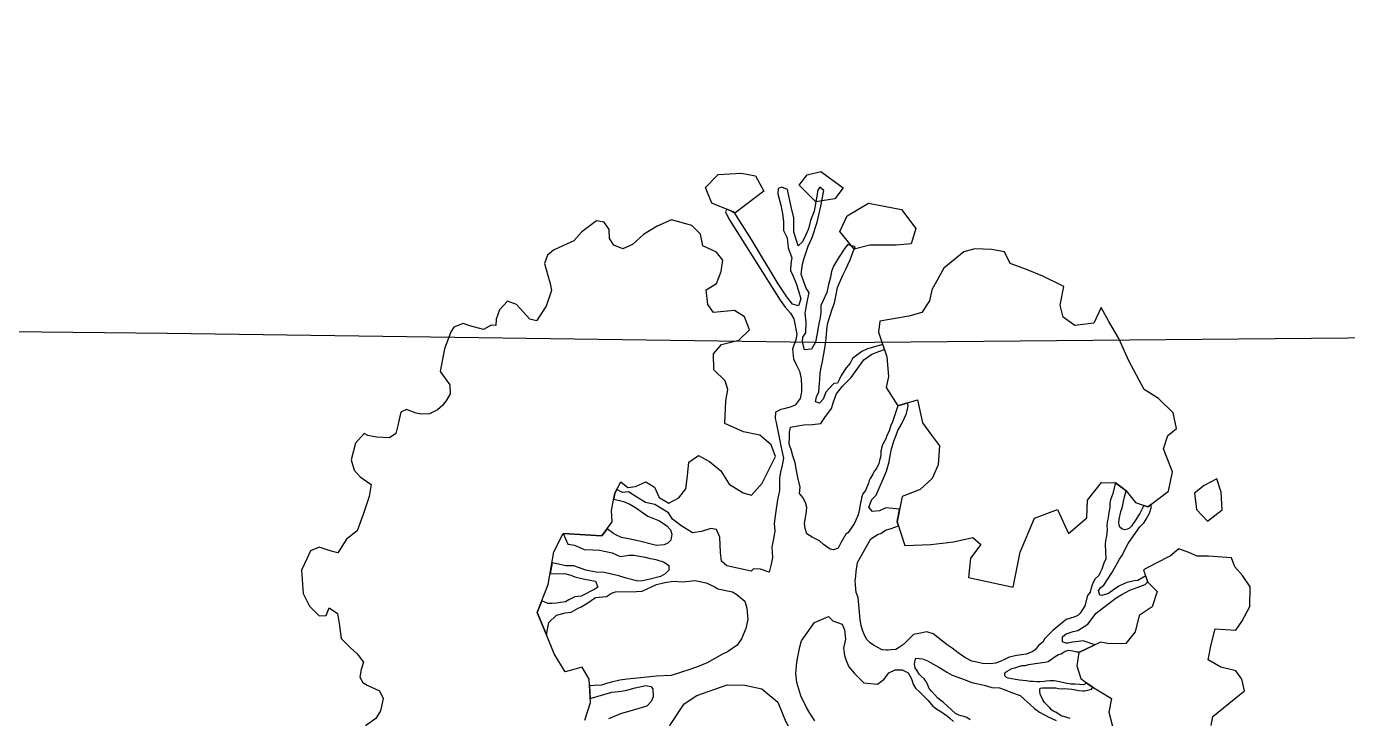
# Model space of a CAD drawing. Header units: millimetres. Extents: x 1101 to 4203, y 1053 to 1744.
# Drawn here: x 1564.51 to 1570.16, y 1294.83 to 1297.79 of the extents above; entities that cross this region are included whole.
import ezdxf

# ---------------------------------------------------------------- set-up
doc = ezdxf.new("R2010")
doc.units = ezdxf.units.MM
for name, color, linetype in [('01_Fina', 7, 'Continuous'), ('03_Gruesa', 7, 'Continuous'), ('planting render', 7, 'Continuous')]:
    doc.layers.add(name, color=color, linetype=linetype)

# ---------------------------------------------------------------- blocks, each defined once
blk = doc.blocks.new('pohon2')
at = {"layer": 'planting render', "color": 94}
for points in [[(-0.2645, 0.2134), (-0.2614, 0.1869), (-0.2697, 0.1539), (-0.2831, 0.1384), (-0.3058, 0.1497), (-0.3265, 0.127), (-0.343, 0.1023), (-0.3627, 0.0728), (-0.3543, 0.03), (-0.3554, -0.0185), (-0.3471, -0.0473), (-0.2913, -0.0546), (-0.2803, -0.0774), (-0.2844, -0.0936), (-0.2844, -0.1195), (-0.2793, -0.1373), (-0.2676, -0.1307), (-0.2569, -0.1347), (-0.2432, -0.1439), (-0.2295, -0.1388), (-0.2199, -0.1256), (-0.2046, -0.12), (-0.1919, -0.1302), (-0.1842, -0.1452), (-0.1852, -0.164), (-0.1872, -0.1843), (-0.1756, -0.1965), (-0.1578, -0.1909), (-0.139, -0.1808), (-0.1237, -0.164), (-0.1009, -0.1554), (-0.0887, -0.1544), (-0.0765, -0.1747), (-0.0648, -0.2163), (-0.0745, -0.2315), (-0.0933, -0.2422), (-0.1177, -0.2427), (-0.1466, -0.2493), (-0.1517, -0.282), (-0.1517, -0.2988), (-0.1578, -0.3104), (-0.1771, -0.3231), (-0.1821, -0.346), (-0.1735, -0.3612), (-0.1496, -0.3724), (-0.1374, -0.3901), (-0.1481, -0.4074), (-0.1644, -0.4135), (-0.1938, -0.4048), (-0.204, -0.4145), (-0.2106, -0.4354), (-0.1974, -0.4471), (-0.1938, -0.4654), (-0.1948, -0.4821), (-0.206, -0.4918), (-0.2273, -0.4973), (-0.2339, -0.5131), (-0.2487, -0.5232), (-0.2794, -0.5258), (-0.2982, -0.5126), (-0.3154, -0.4969), (-0.3286, -0.4797), (-0.3408, -0.4705), (-0.355, -0.4731), (-0.3627, -0.4817), (-0.3657, -0.4944), (-0.3753, -0.5035), (-0.3865, -0.5035), (-0.4043, -0.4837), (-0.4134, -0.4685), (-0.4277, -0.4583), (-0.4399, -0.4492), (-0.447, -0.4406), (-0.449, -0.4279), (-0.4409, -0.4116), (-0.4355, -0.4009), (-0.4312, -0.3914), (-0.4348, -0.3675), (-0.4446, -0.3435), (-0.4543, -0.3445), (-0.4776, -0.3617), (-0.4914, -0.3638), (-0.5005, -0.349), (-0.5025, -0.3348), (-0.5015, -0.3257), (-0.5081, -0.325), (-0.5178, -0.3166), (-0.5386, -0.3181), (-0.5487, -0.3196), (-0.5609, -0.3115), (-0.564, -0.3044), (-0.568, -0.278), (-0.5681, -0.2447), (-0.5584, -0.2356), (-0.5508, -0.228), (-0.5478, -0.2153), (-0.5513, -0.2051), (-0.5549, -0.197), (-0.5615, -0.1889), (-0.5716, -0.1813), (-0.5828, -0.1782), (-0.5909, -0.1782), (-0.6057, -0.1808), (-0.6133, -0.1757), (-0.6133, -0.1691), (-0.6138, -0.1554), (-0.6143, -0.1437), (-0.6219, -0.1356), (-0.6407, -0.1331), (-0.6539, -0.1331), (-0.6595, -0.1346), (-0.6692, -0.1186), (-0.6707, -0.0938), (-0.6636, -0.0795), (-0.6534, -0.0719), (-0.6352, -0.0638), (-0.6347, -0.0461), (-0.6387, -0.0186), (-0.6424, 0.006), (-0.6556, 0.0212), (-0.6642, 0.043), (-0.6754, 0.0425), (-0.6926, 0.04), (-0.7038, 0.0476), (-0.7069, 0.0603), (-0.7114, 0.078), (-0.7023, 0.111), (-0.6896, 0.1272), (-0.6733, 0.1384), (-0.6632, 0.1359), (-0.6612, 0.1242), (-0.6479, 0.1298), (-0.6424, 0.1435), (-0.6357, 0.1646), (-0.6194, 0.1752), (-0.6083, 0.1818), (-0.5971, 0.192), (-0.5981, 0.2031), (-0.5981, 0.2148), (-0.5925, 0.2214), (-0.5854, 0.224), (-0.5661, 0.2285), (-0.559, 0.2387), (-0.559, 0.2569), (-0.5636, 0.2691), (-0.5763, 0.2828)], [(0.6325, 0.0469), (0.6325, 0.0338), (0.6517, 0.0105), (0.671, -0.0117), (0.6639, -0.0279), (0.6528, -0.038), (0.6305, -0.0391), (0.6102, -0.0461), (0.6102, -0.0688), (0.6114, -0.0921), (0.6417, -0.0961), (0.6478, -0.1103), (0.6549, -0.1336), (0.6498, -0.1619), (0.6357, -0.176), (0.6225, -0.1861), (0.6154, -0.1983), (0.582, -0.1942), (0.5658, -0.1912), (0.5527, -0.1942), (0.5375, -0.1963), (0.5273, -0.1841), (0.5081, -0.169), (0.4929, -0.1568), (0.502, -0.1406), (0.5182, -0.1295), (0.5152, -0.1062), (0.499, -0.0901), (0.498, -0.0658), (0.4879, -0.0466), (0.4646, -0.0415), (0.4514, -0.0415), (0.4231, -0.0203), (0.4241, -0.0011), (0.4332, 0.0161), (0.4474, 0.0232), (0.4828, 0.0364), (0.4828, 0.0566), (0.496, 0.0839)], [(0.2444, -0.0969), (0.3113, -0.0956), (0.3113, -0.1473), (0.3226, -0.2002), (0.3529, -0.2191), (0.3756, -0.1876), (0.3971, -0.2153), (0.3933, -0.2405), (0.4084, -0.2695), (0.4286, -0.2733), (0.4462, -0.2645), (0.4626, -0.2506), (0.4816, -0.2481), (0.5068, -0.2758), (0.5068, -0.3048), (0.4879, -0.335), (0.4904, -0.3552), (0.5005, -0.3678), (0.4916, -0.3892), (0.4664, -0.4056), (0.4437, -0.4144), (0.4135, -0.4514), (0.3933, -0.4804), (0.3744, -0.5018), (0.3593, -0.5195), (0.353, -0.4955), (0.353, -0.4955), (0.3265, -0.4867), (0.3076, -0.4955), (0.3, -0.5119), (0.3, -0.5396), (0.3, -0.5396), (0.2672, -0.5485), (0.242, -0.5535), (0.2168, -0.5573), (0.2054, -0.5724), (0.1865, -0.5724), (0.1625, -0.5686), (0.1474, -0.5611), (0.1234, -0.5321), (0.1121, -0.4981), (0.1121, -0.4817), (0.1045, -0.4628), (0.0869, -0.454), (0.0869, -0.454), (0.0465, -0.4388), (0.0465, -0.4388), (0.0478, -0.4224), (0.0478, -0.4224), (0.0667, -0.3897), (0.0667, -0.3897), (0.0743, -0.362), (0.0743, -0.3456), (0.0743, -0.3456), (0.0957, -0.3229), (0.0957, -0.3229), (0.1222, -0.3368), (0.1222, -0.3368), (0.1361, -0.3052), (0.1524, -0.2901), (0.1664, -0.2772), (0.1701, -0.2498), (0.1651, -0.2284), (0.1512, -0.2095), (0.1272, -0.1944), (0.1272, -0.1565), (0.1449, -0.125), (0.1815, -0.1339), (0.213, -0.1439), (0.2395, -0.1553), (0.2533, -0.1477), (0.242, -0.125), (0.2444, -0.0969), (0.2444, -0.0969)], [(0.5706, -0.2439), (0.5884, -0.2643), (0.5825, -0.289), (0.5723, -0.3068), (0.5561, -0.2941), (0.5442, -0.2805), (0.5519, -0.2575), (0.5706, -0.2439)], [(0.049, -0.5518), (0.0111, -0.5445), (-0.01, -0.5345), (-0.0355, -0.5555), (-0.0293, -0.58), (-0.0024, -0.6044), (0.0466, -0.6044), (0.0723, -0.5812), (0.0698, -0.558), (0.049, -0.5518)], [(-0.1554, -0.5922), (-0.1909, -0.5528), (-0.1976, -0.5551), (-0.2264, -0.5604), (-0.2399, -0.5812), (-0.2252, -0.6032), (-0.1922, -0.6118), (-0.1713, -0.6118), (-0.1554, -0.5922)], [(-0.0428, -0.6191), (-0.0518, -0.6011), (-0.0779, -0.5917), (-0.1065, -0.6106), (-0.0979, -0.6277), (-0.0795, -0.6363), (-0.0428, -0.6191)]]:
    blk.add_lwpolyline(points, dxfattribs=at)
at = {"layer": 'planting render', "color": 34}
for points in [[(0.0645, 0.1504), (0.0552, 0.1411), (0.0489, 0.1336), (0.0377, 0.1186), (0.0284, 0.1006), (0.0246, 0.0881), (0.0228, 0.0719), (0.0228, 0.0613), (0.0228, 0.0489), (0.0234, 0.0401), (0.0278, 0.0308), (0.0371, 0.0102), (0.0552, -0.0022), (0.0627, 0.0028), (0.077, 0.0046), (0.082, 0.0121), (0.0857, 0.0252), (0.0857, 0.0389), (0.0889, 0.0489), (0.0926, 0.0557), (0.0982, 0.0638), (0.1082, 0.0719), (0.1082, 0.0719), (0.1244, 0.0825), (0.1244, 0.0825), (0.1443, 0.0806), (0.1443, 0.0806), (0.1524, 0.0719), (0.1524, 0.0719), (0.1574, 0.0613), (0.1655, 0.0551), (0.1755, 0.0532), (0.1846, 0.0559), (0.1907, 0.0626), (0.1926, 0.0666), (0.1953, 0.0706), (0.1996, 0.0758), (0.2067, 0.0804), (0.2067, 0.0804), (0.2147, 0.0859), (0.2211, 0.0902), (0.2263, 0.0942), (0.2294, 0.0966), (0.2361, 0.0997), (0.2422, 0.1022), (0.2475, 0.1046), (0.2533, 0.1071), (0.2576, 0.1095), (0.2631, 0.1129)], [(0.2863, 0.1058), (0.2813, 0.1037), (0.2764, 0.1029), (0.2726, 0.1027), (0.2692, 0.1022), (0.2636, 0.101), (0.2438, 0.0884), (0.2344, 0.0838), (0.2286, 0.0797), (0.2235, 0.0758), (0.2194, 0.0725), (0.2194, 0.0725), (0.2148, 0.0659), (0.2129, 0.0633), (0.2129, 0.0633), (0.2095, 0.0602), (0.2095, 0.0602), (0.2045, 0.0573), (0.2008, 0.0549), (0.1965, 0.0498), (0.1936, 0.0469), (0.1936, 0.0469), (0.1917, 0.0418), (0.1914, 0.0361), (0.1914, 0.0361), (0.1919, 0.0327), (0.2013, 0.0322), (0.2013, 0.0322), (0.2093, 0.0334), (0.2269, 0.0394), (0.2269, 0.0394), (0.2411, 0.0447), (0.2484, 0.0469), (0.2571, 0.0486), (0.2667, 0.05), (0.2783, 0.052), (0.2967, 0.0524), (0.3083, 0.0537), (0.3195, 0.052), (0.328, 0.0533), (0.3379, 0.0554), (0.3512, 0.0571), (0.358, 0.0614), (0.3683, 0.0674), (0.3756, 0.0717), (0.3837, 0.0755), (0.397, 0.0798), (0.4095, 0.0828)], [(0.4293, 0.0763), (0.4243, 0.0757), (0.4197, 0.0753), (0.4165, 0.0753), (0.4123, 0.0736), (0.407, 0.0713), (0.4047, 0.0709), (0.4047, 0.0709), (0.4007, 0.0692), (0.3971, 0.0669), (0.3933, 0.0641), (0.3933, 0.0641), (0.388, 0.0603), (0.3849, 0.0574), (0.3826, 0.0542), (0.3804, 0.0513), (0.3783, 0.0464), (0.3777, 0.0439), (0.3777, 0.0414), (0.3777, 0.0414), (0.3809, 0.0399), (0.3809, 0.0399), (0.3897, 0.0386), (0.3969, 0.0369), (0.4003, 0.0365), (0.4041, 0.0365), (0.4104, 0.0361), (0.4127, 0.0348), (0.418, 0.0342), (0.4234, 0.034), (0.4268, 0.0338), (0.4268, 0.0338), (0.4334, 0.0338), (0.4395, 0.0332), (0.4418, 0.0327), (0.4483, 0.03), (0.4517, 0.0285), (0.4529, 0.0253), (0.443, 0.021), (0.439, 0.0243), (0.4335, 0.025), (0.4265, 0.026), (0.4242, 0.0263), (0.4211, 0.0268), (0.4184, 0.027), (0.412, 0.027), (0.4081, 0.0268), (0.401, 0.0266), (0.3957, 0.0268), (0.3894, 0.0281), (0.3846, 0.0296), (0.3818, 0.0306), (0.3756, 0.0321), (0.3712, 0.0329), (0.3662, 0.0337), (0.3614, 0.0344), (0.3562, 0.0347), (0.3462, 0.0354), (0.3402, 0.0357), (0.3346, 0.0357), (0.3293, 0.0357), (0.3265, 0.0352), (0.3265, 0.0352), (0.324, 0.0335), (0.3235, 0.0309), (0.3235, 0.0287), (0.3257, 0.0261), (0.3321, 0.0211), (0.3359, 0.0193), (0.3454, 0.0141), (0.3502, 0.0132), (0.3552, 0.0107), (0.3636, 0.0074), (0.3741, 0.0039), (0.3777, 0.0027), (0.3819, 0.0011), (0.3905, -0.0082), (0.3946, -0.012), (0.3983, -0.0139), (0.4031, -0.0185), (0.4081, -0.021), (0.4109, -0.021), (0.4144, -0.021), (0.4203, -0.0211), (0.423, -0.0213), (0.424, -0.0209), (0.444, -0.036), (0.4261, -0.0382), (0.4199, -0.0362), (0.4114, -0.0333), (0.4114, -0.0333), (0.4055, -0.031), (0.4019, -0.03), (0.397, -0.031), (0.397, -0.031), (0.397, -0.031), (0.3953, -0.0385), (0.3999, -0.0434), (0.3999, -0.0434), (0.4094, -0.049), (0.4156, -0.0516), (0.4284, -0.0634), (0.4369, -0.0814), (0.4458, -0.0916), (0.4526, -0.0991), (0.4612, -0.1089), (0.4687, -0.1155), (0.4791, -0.1236), (0.4886, -0.1298), (0.4991, -0.136), (0.5022, -0.1405), (0.4975, -0.1487), (0.4877, -0.14), (0.4827, -0.1383), (0.4726, -0.1341), (0.4674, -0.1305), (0.4618, -0.1266), (0.4618, -0.1266), (0.4553, -0.1197), (0.449, -0.1132), (0.449, -0.1132), (0.4405, -0.1083), (0.4373, -0.1083), (0.4373, -0.1083), (0.4343, -0.1148), (0.4366, -0.1197), (0.4402, -0.1236), (0.4481, -0.1437), (0.451, -0.1511), (0.4556, -0.1653), (0.4579, -0.1708), (0.4636, -0.1902), (0.474, -0.2134), (0.4757, -0.2173), (0.4804, -0.2245), (0.4825, -0.2299), (0.4856, -0.2392), (0.4864, -0.2471), (0.4853, -0.2522), (0.4816, -0.2481), (0.4755, -0.2489), (0.4717, -0.2361), (0.4701, -0.2322), (0.4681, -0.2268), (0.4668, -0.2235), (0.4653, -0.2199), (0.4635, -0.2157), (0.4611, -0.2121), (0.4586, -0.2103), (0.4586, -0.2103), (0.4544, -0.2085), (0.4503, -0.2093), (0.4472, -0.2111), (0.4454, -0.2142), (0.4441, -0.2178), (0.4439, -0.2245), (0.4441, -0.2286), (0.4441, -0.2335), (0.4452, -0.2392), (0.4452, -0.244), (0.4452, -0.2487), (0.4452, -0.2554), (0.4462, -0.2645), (0.4462, -0.2645), (0.4286, -0.2733), (0.4277, -0.2556), (0.4259, -0.2476), (0.4259, -0.2428), (0.4274, -0.2363), (0.4274, -0.2289), (0.4277, -0.2214), (0.4277, -0.2147), (0.4282, -0.2098), (0.4297, -0.2042), (0.4302, -0.199), (0.4302, -0.1921), (0.4302, -0.188), (0.431, -0.182), (0.4357, -0.1619), (0.4341, -0.1552), (0.4328, -0.1457), (0.4313, -0.1398), (0.4303, -0.1362), (0.4261, -0.1302), (0.4238, -0.1223), (0.423, -0.1145), (0.4225, -0.1097), (0.4197, -0.1041), (0.4186, -0.089), (0.4166, -0.0828), (0.4143, -0.0771), (0.4117, -0.073), (0.4063, -0.0694), (0.3962, -0.064), (0.38, -0.0446), (0.3761, -0.0392), (0.3705, -0.0307), (0.3694, -0.0256), (0.3638, -0.0196), (0.3601, -0.0124), (0.3565, -0.0085), (0.3483, -0.0034), (0.3356, 0.0008), (0.3248, 0.0057), (0.3187, 0.01), (0.3132, 0.0141), (0.3071, 0.018), (0.3001, 0.0203), (0.2885, 0.0219), (0.28, 0.0219), (0.2728, 0.0216), (0.2618, 0.0183), (0.2509, 0.0134), (0.2409, 0.0085), (0.2327, 0.0051), (0.2096, -0.0067), (0.2001, -0.0078), (0.1893, -0.0034), (0.1818, -0.0003), (0.1785, 0.0049), (0.1728, 0.0128), (0.169, 0.0182), (0.1651, 0.0218), (0.1605, 0.0261), (0.1543, 0.0277), (0.1499, 0.029), (0.1473, 0.0295), (0.1414, 0.0303), (0.1334, 0.028), (0.1275, 0.0259), (0.1221, 0.0236), (0.1162, 0.0198), (0.1121, 0.0144), (0.1077, 0.0079), (0.1043, 0.0015), (0.1015, -0.0062), (0.1, -0.0119), (0.0922, -0.0375), (0.0883, -0.0442), (0.085, -0.055), (0.0832, -0.0609), (0.0829, -0.0676), (0.0824, -0.0742), (0.0816, -0.0876), (0.0942, -0.1253), (0.1036, -0.134), (0.1072, -0.1356), (0.1127, -0.1415), (0.1202, -0.1457), (0.1302, -0.1513), (0.1272, -0.1565), (0.1272, -0.1754), (0.1068, -0.1737), (0.099, -0.1677), (0.099, -0.1677), (0.089, -0.1645), (0.0826, -0.17), (0.0826, -0.17), (0.0848, -0.1815), (0.0899, -0.1892), (0.0977, -0.226), (0.099, -0.2401), (0.099, -0.2465), (0.099, -0.2516), (0.099, -0.2593), (0.1004, -0.2726), (0.1013, -0.279), (0.1013, -0.279), (0.1027, -0.2872), (0.1063, -0.2977), (0.1086, -0.3073), (0.1102, -0.314), (0.1108, -0.3207), (0.1108, -0.3257), (0.1089, -0.3298), (0.0957, -0.3229), (0.0924, -0.2969), (0.0911, -0.2929), (0.0908, -0.2877), (0.0903, -0.2844), (0.0897, -0.2808), (0.0883, -0.2764), (0.0883, -0.2731), (0.0851, -0.2638), (0.0846, -0.2613), (0.0843, -0.2578), (0.0843, -0.2534), (0.0849, -0.2489), (0.0853, -0.2444), (0.0851, -0.2416), (0.0849, -0.2388), (0.0849, -0.235), (0.0831, -0.2282), (0.0799, -0.2215), (0.0788, -0.2171), (0.0766, -0.2112), (0.0758, -0.2079), (0.0753, -0.2038), (0.0734, -0.1926), (0.0703, -0.1873), (0.0695, -0.1813), (0.0695, -0.1773), (0.0695, -0.1739), (0.0695, -0.1623), (0.0696, -0.1557), (0.0677, -0.1475), (0.0666, -0.143), (0.0611, -0.13), (0.0594, -0.1274), (0.057, -0.1249), (0.0526, -0.111), (0.0502, -0.1026), (0.0441, -0.0989), (0.0389, -0.0989), (0.028, -0.1038), (0.0215, -0.1078), (0.0098, -0.111), (0.0013, -0.1147), (-0.0027, -0.1215), (-0.0047, -0.1284), (-0.0051, -0.1352), (-0.0051, -0.1429), (-0.0059, -0.1522), (-0.0092, -0.159), (-0.0144, -0.1655), (-0.0205, -0.1703), (-0.0214, -0.1794), (-0.0274, -0.1923), (-0.0311, -0.202), (-0.0351, -0.2129), (-0.0404, -0.2222), (-0.0444, -0.2307), (-0.0488, -0.2379), (-0.0504, -0.2488), (-0.0517, -0.2549), (-0.0517, -0.2625), (-0.0443, -0.2653), (-0.0331, -0.2693), (-0.0211, -0.2725), (-0.0091, -0.2761), (-0.0051, -0.2857), (-0.0051, -0.2857), (0.0017, -0.3005), (0.0029, -0.312), (0.0049, -0.3228), (0.0112, -0.3356), (0.0164, -0.3428), (0.0212, -0.35), (0.0344, -0.3789), (0.0444, -0.3892), (0.0536, -0.3952), (0.061, -0.3995), (0.0572, -0.4061), (0.0368, -0.396), (0.0292, -0.3904), (0.018, -0.3777), (0.016, -0.3705), (0.0116, -0.3629), (0.0065, -0.3505), (0.0049, -0.3445), (0.0032, -0.3384), (-0.0019, -0.3369), (-0.0075, -0.3278), (-0.0108, -0.3223), (-0.0127, -0.3114), (-0.0167, -0.3046), (-0.0167, -0.3046), (-0.0231, -0.3054), (-0.0231, -0.313), (-0.0211, -0.3206), (-0.0223, -0.3337), (-0.0227, -0.3377), (-0.0243, -0.3481), (-0.0243, -0.3585), (-0.0243, -0.3653), (-0.0243, -0.3733), (-0.0243, -0.3817), (-0.0251, -0.3948), (-0.0271, -0.4162), (-0.0271, -0.4217), (-0.0247, -0.4425), (-0.0231, -0.4525), (-0.0231, -0.4645), (-0.0231, -0.4753), (-0.0191, -0.494), (-0.0167, -0.5024), (-0.0131, -0.5182), (-0.0107, -0.531), (-0.0094, -0.5381), (-0.0203, -0.5393), (-0.0239, -0.5334), (-0.0303, -0.5178), (-0.0351, -0.5042), (-0.0363, -0.4962), (-0.0363, -0.4878), (-0.0371, -0.4767), (-0.0371, -0.4651), (-0.0403, -0.4526), (-0.0423, -0.4447), (-0.0403, -0.4348), (-0.0396, -0.4273), (-0.0396, -0.4203), (-0.0396, -0.4127), (-0.0396, -0.4127), (-0.0396, -0.4013), (-0.0396, -0.3906), (-0.0396, -0.3906), (-0.0434, -0.3798), (-0.0434, -0.3798), (-0.0529, -0.3767), (-0.058, -0.3874), (-0.0592, -0.3944), (-0.0561, -0.4013), (-0.0561, -0.4013), (-0.0586, -0.4171), (-0.0624, -0.4292), (-0.0624, -0.4292), (-0.0624, -0.4431), (-0.0624, -0.4507), (-0.0624, -0.4595), (-0.0687, -0.466), (-0.0788, -0.4839), (-0.0799, -0.4984), (-0.0793, -0.5079), (-0.0765, -0.5258), (-0.0732, -0.5397), (-0.0704, -0.5626), (-0.0698, -0.5866), (-0.0698, -0.61), (-0.0765, -0.6134), (-0.0785, -0.6087), (-0.0779, -0.5917), (-0.0779, -0.5774), (-0.0804, -0.5631), (-0.0812, -0.5508), (-0.0834, -0.5417), (-0.0862, -0.5307), (-0.0911, -0.5239), (-0.095, -0.5307), (-0.1013, -0.5421), (-0.1051, -0.5623), (-0.112, -0.5774), (-0.1219, -0.6013), (-0.1309, -0.6029), (-0.1356, -0.5999), (-0.1345, -0.5925), (-0.1274, -0.5771), (-0.1227, -0.5656), (-0.1189, -0.554), (-0.1164, -0.5417), (-0.1092, -0.5318), (-0.1048, -0.5178), (-0.0969, -0.5045), (-0.0966, -0.4963), (-0.0952, -0.4861), (-0.09, -0.4787), (-0.0837, -0.4694), (-0.0779, -0.4595), (-0.0727, -0.4485), (-0.0741, -0.4381), (-0.0831, -0.4389), (-0.093, -0.4474), (-0.109, -0.4636), (-0.1596, -0.5199), (-0.1816, -0.5427), (-0.192, -0.554), (-0.2033, -0.5562), (-0.2044, -0.552), (-0.1978, -0.543), (-0.1016, -0.441), (-0.0928, -0.4325), (-0.0832, -0.4254), (-0.0771, -0.4182), (-0.0686, -0.397), (-0.0683, -0.3885), (-0.0697, -0.3791), (-0.0705, -0.3747), (-0.0664, -0.361), (-0.0609, -0.3535), (-0.0543, -0.3447), (-0.0499, -0.3343), (-0.0474, -0.3236), (-0.046, -0.3159), (-0.0458, -0.306), (-0.051, -0.295), (-0.0579, -0.2906), (-0.0661, -0.2868), (-0.0706, -0.2847), (-0.0774, -0.2798), (-0.076, -0.2707), (-0.0733, -0.265), (-0.0585, -0.2282), (-0.053, -0.2162), (-0.053, -0.2057), (-0.0534, -0.1953), (-0.0534, -0.1871), (-0.0507, -0.1743), (-0.0499, -0.1689), (-0.0499, -0.155), (-0.0491, -0.1347), (-0.0484, -0.1199), (-0.0453, -0.1099), (-0.0449, -0.1006), (-0.0449, -0.0905), (-0.0453, -0.0862), (-0.0414, -0.0711), (-0.0414, -0.0614), (-0.0418, -0.0494), (-0.055, -0.0513), (-0.0654, -0.0498), (-0.0678, -0.0459), (-0.104, -0.0464), (-0.1132, -0.0517), (-0.1171, -0.0639), (-0.122, -0.0854), (-0.1293, -0.0956), (-0.1376, -0.0952), (-0.1498, -0.0888), (-0.1625, -0.0839), (-0.1811, -0.0912), (-0.1948, -0.0981), (-0.2021, -0.1059), (-0.2242, -0.1142), (-0.2383, -0.1142), (-0.252, -0.1196), (-0.2653, -0.1248), (-0.274, -0.1225), (-0.2828, -0.125), (-0.2844, -0.1195), (-0.2844, -0.1106), (-0.2697, -0.1099), (-0.2601, -0.1075), (-0.2495, -0.1037), (-0.2416, -0.1003), (-0.231, -0.0955), (-0.2128, -0.0921), (-0.2012, -0.087), (-0.1947, -0.0822), (-0.1916, -0.0764), (-0.1916, -0.0678), (-0.195, -0.0624), (-0.1995, -0.0593), (-0.2104, -0.0562), (-0.2186, -0.0562), (-0.2337, -0.0572), (-0.245, -0.0576), (-0.2625, -0.0576), (-0.2717, -0.06), (-0.2751, -0.0613), (-0.2858, -0.066), (-0.2913, -0.0546), (-0.3471, -0.0473), (-0.3374, -0.0333), (-0.3278, -0.0337), (-0.3129, -0.0302), (-0.3002, -0.0322), (-0.2906, -0.0337), (-0.2718, -0.0333), (-0.2595, -0.0302), (-0.2468, -0.0348), (-0.2403, -0.036), (-0.2234, -0.036), (-0.218, -0.036), (-0.2076, -0.036), (-0.195, -0.0341), (-0.1873, -0.031), (-0.1873, -0.031), (-0.1858, -0.0241), (-0.19, -0.018), (-0.1961, -0.013), (-0.2103, -0.0061), (-0.2207, -0.0015), (-0.2272, 0.0001), (-0.2445, -0.0007), (-0.256, -0.0022), (-0.2779, -0.003), (-0.2891, -0.0011), (-0.3048, -0.0011), (-0.3232, -0.0038), (-0.3344, -0.0018), (-0.3409, -0.0018), (-0.3478, -0.0022), (-0.355, -0.0021), (-0.3547, 0.0139), (-0.334, 0.0097), (-0.3248, 0.0104), (-0.3186, 0.0116), (-0.3059, 0.012), (-0.2875, 0.012), (-0.2875, 0.012), (-0.2829, 0.02), (-0.2867, 0.0235), (-0.3041, 0.0371), (-0.3129, 0.0402), (-0.3206, 0.0459), (-0.3248, 0.0498), (-0.3317, 0.0521), (-0.3375, 0.0544), (-0.344, 0.0559), (-0.3498, 0.0571), (-0.3592, 0.0552), (-0.3592, 0.0552), (-0.3627, 0.0728), (-0.343, 0.1023), (-0.3428, 0.0839), (-0.3428, 0.0839), (-0.334, 0.0712), (-0.334, 0.0712), (-0.3221, 0.0655), (-0.314, 0.0628), (-0.3052, 0.0555), (-0.301, 0.0524), (-0.2941, 0.0463), (-0.2833, 0.0352), (-0.2833, 0.0352), (-0.268, 0.0306), (-0.2614, 0.0248), (-0.2561, 0.0218), (-0.2264, 0.0152), (-0.2183, 0.0134), (-0.1995, -0.0002), (-0.1884, -0.0055), (-0.1765, -0.0097), (-0.1623, -0.0117), (-0.1458, -0.0167), (-0.1412, -0.0167), (-0.1289, -0.0167), (-0.1166, -0.0132), (-0.1108, -0.0113), (-0.0891, -0.0109), (-0.0821, -0.0082), (-0.0687, -0.0009), (-0.0637, 0.0083), (-0.0591, 0.0244), (-0.0595, 0.0378), (-0.0629, 0.0539), (-0.0672, 0.0639), (-0.0795, 0.0762), (-0.086, 0.0812), (-0.1056, 0.0975), (-0.116, 0.1048), (-0.1296, 0.1129), (-0.1384, 0.1172), (-0.1534, 0.1256), (-0.1745, 0.131), (-0.1833, 0.1337), (-0.2006, 0.139), (-0.2152, 0.1433), (-0.2252, 0.1467), (-0.2367, 0.1517), (-0.2436, 0.1552), (-0.2501, 0.1586), (-0.2601, 0.1613), (-0.2674, 0.1631), (-0.2628, 0.1813), (-0.2336, 0.1659), (-0.2202, 0.1621), (-0.2125, 0.159), (-0.2014, 0.1532), (-0.1868, 0.1471), (-0.1795, 0.1471), (-0.1757, 0.1498), (-0.1757, 0.1498), (-0.1733, 0.1613), (-0.1749, 0.1686), (-0.1795, 0.1763), (-0.1979, 0.1858), (-0.2151, 0.1948), (-0.231, 0.2052)], [(-0.2596, 0.4505), (-0.2121, 0.4014), (-0.1872, 0.3004), (-0.1799, 0.274), (-0.16, 0.2572), (-0.1454, 0.2197), (-0.1416, 0.1975), (-0.1271, 0.1624), (-0.111, 0.1471), (-0.0705, 0.1234), (-0.0452, 0.1188), (-0.02, 0.1196), (0.0068, 0.1341), (0.0237, 0.1601), (0.0504, 0.1907), (0.052, 0.2105), (0.0413, 0.2312), (0.0263, 0.2601), (0.0061, 0.2809), (-0.0054, 0.2992), (-0.0194, 0.3217)]]:
    blk.add_lwpolyline(points, dxfattribs=at)
blk = doc.blocks.new('Estadio')
at = {"lineweight": 9, "xscale": -2.935702463071011, "yscale": 2.935702463071011, "zscale": 2.935702463071011, "rotation": 180}
blk.add_blockref('pohon2', (2638.1571, 1368.1128), dxfattribs=at)

msp = doc.modelspace()

# ---------------------------------------------------------------- hatches: boundary and pattern name
at = {"layer": '03_Gruesa', "true_color": 0xafd9aa}
h = msp.add_hatch(color=9, dxfattribs=at)
h.dxf.hatch_style = 1
edge = h.paths.add_edge_path()
edge.add_spline(control_points=[(1660.4476, 1402.7629), (1662.4497, 1414.6203), (1666.8884, 1442.6432), (1656.2882, 1489.2826), (1628.4098, 1506.3487), (1615.018, 1514.5466)], knot_values=[2.261504, 2.261504, 2.261504, 2.261504, 38.495613, 87.711528, 133.20757, 133.20757, 133.20757, 133.20757], degree=3, periodic=0)
edge.add_line((1615.018, 1514.5466), (1639.9689, 1468.6736))
edge.add_line((1639.9689, 1468.6736), (1647.5061, 1443.273))
edge.add_line((1647.5061, 1443.273), (1642.9597, 1406.8484))
edge.add_line((1642.9597, 1406.8484), (1638.2794, 1386.7906))
edge.add_spline(control_points=[(1638.2794, 1386.7906), (1638.4111, 1386.0008), (1638.5427, 1385.211), (1638.6744, 1384.4212), (1638.6744, 1384.4212), (1638.6745, 1384.4211), (1638.6745, 1384.4211)], knot_values=[52.772236, 52.772236, 52.772236, 52.772236, 55.170809, 55.170809, 55.170809, 55.170972, 55.170972, 55.170972, 55.170972], degree=3, periodic=0)
edge.add_spline(control_points=[(1638.6745, 1384.4211), (1639.5816, 1378.9808), (1640.4876, 1373.5478), (1642.0335, 1365.4006), (1642.5861, 1362.6598), (1643.7838, 1357.2045), (1644.4312, 1354.492), (1645.8524, 1349.0389), (1646.6225, 1346.2973), (1648.0475, 1341.4229), (1648.6906, 1339.2885), (1649.341, 1337.1542)], knot_values=[4.142924, 4.142924, 4.142924, 4.142924, 20.665049, 20.665049, 29.084155, 29.084155, 37.503262, 37.503262, 46.078002, 46.078002, 52.772236, 52.772236, 52.772236, 52.772236], degree=3, periodic=0)
edge.add_spline(control_points=[(1649.341, 1337.1542), (1649.5146, 1338.2431), (1649.6721, 1339.3356), (1650.2103, 1343.5421), (1650.4695, 1346.683), (1650.725, 1355.2312), (1650.4195, 1360.7536), (1650.1431, 1371.7171), (1650.1712, 1377.1599), (1651.298, 1384.0007), (1651.6456, 1385.6004), (1652.4371, 1388.3718), (1652.8393, 1389.5561), (1653.7777, 1391.8815), (1654.3106, 1393.0195), (1656.0621, 1396.3718), (1657.433, 1398.5244), (1659.4108, 1401.3457), (1659.925, 1402.0564), (1660.4476, 1402.7629)], knot_values=[47.254178, 47.254178, 47.254178, 47.254178, 50.582737, 50.582737, 60.025788, 60.025788, 75.973289, 75.973289, 91.92079, 91.92079, 96.874417, 96.874417, 100.65727, 100.65727, 104.440123, 104.440123, 112.00583, 112.00583, 114.579637, 114.579637, 114.579637, 114.579637], degree=3, periodic=0)
edge = h.paths.add_edge_path()
edge.add_spline(control_points=[(1663.0904, 1507.8464), (1663.0938, 1507.8536), (1663.0972, 1507.8609), (1663.1006, 1507.8682), (1663.1725, 1508.0221), (1663.2445, 1508.1759), (1663.3164, 1508.3298)], knot_values=[40.623506, 40.623506, 40.623506, 40.623506, 40.648493, 40.648493, 40.648493, 41.176354, 41.176354, 41.176354, 41.176354], degree=3, periodic=0)
edge.add_spline(control_points=[(1663.3164, 1508.3298), (1663.1157, 1508.5987), (1662.9172, 1508.866), (1662.087, 1509.9884), (1661.4752, 1510.8267), (1659.4575, 1513.6083), (1658.1379, 1515.4573), (1656.145, 1518.1871), (1655.4143, 1519.1726), (1654.0141, 1521.0104), (1653.3464, 1521.8603), (1652.0926, 1523.3896), (1651.5022, 1524.077), (1650.3869, 1525.3089), (1649.8651, 1525.85), (1648.8868, 1526.7987), (1648.4304, 1527.2061), (1647.8167, 1527.7126), (1647.6394, 1527.8524), (1647.2536, 1528.1431), (1647.0437, 1528.2948), (1646.5251, 1528.6537), (1646.2257, 1528.8541), (1645.4762, 1529.3405), (1645.0119, 1529.6337), (1643.9778, 1530.2758), (1643.41, 1530.623), (1641.8408, 1531.5821), (1640.7743, 1532.2345), (1638.4525, 1533.7077), (1637.1832, 1534.5374), (1635.255, 1535.8859), (1634.6559, 1536.3159), (1634.0449, 1536.7689)], knot_values=[554.603179, 554.603179, 554.603179, 554.603179, 555.466158, 555.466158, 558.249327, 558.249327, 564.926162, 564.926162, 569.044272, 569.044272, 573.162382, 573.162382, 577.147204, 577.147204, 581.132026, 581.132026, 585.116848, 585.116848, 587.015211, 587.015211, 588.913573, 588.913573, 590.811936, 590.811936, 593.027771, 593.027771, 595.243606, 595.243606, 598.555609, 598.555609, 601.867611, 601.867611, 603.310233, 603.310233, 603.310233, 603.310233], degree=3, periodic=0)
edge.add_spline(control_points=[(1634.0449, 1536.7689), (1634.0185, 1536.7264), (1633.9902, 1536.6806), (1633.816, 1536.396), (1633.6347, 1536.0903), (1633.226, 1535.3832), (1633.0006, 1534.9854), (1632.4659, 1534.0313), (1632.1509, 1533.4644), (1631.2041, 1531.7777), (1630.5119, 1530.5547), (1629.2341, 1528.4715), (1628.7575, 1527.7216), (1627.9671, 1526.5476), (1627.687, 1526.1421), (1626.9217, 1525.0716), (1626.4115, 1524.3918), (1625.508, 1523.265), (1625.1418, 1522.8245), (1624.4521, 1522.0336), (1624.1401, 1521.6876), (1623.4842, 1520.9883), (1623.1422, 1520.6367), (1622.3085, 1519.8149), (1621.8007, 1519.3395), (1620.6001, 1518.2873), (1619.8934, 1517.7108), (1618.4301, 1516.625), (1617.6907, 1516.1179), (1616.6142, 1515.4498), (1616.3231, 1515.2753), (1616.0244, 1515.103)], knot_values=[515.631344, 515.631344, 515.631344, 515.631344, 515.930652, 515.930652, 517.373807, 517.373807, 518.816962, 518.816962, 520.438725, 520.438725, 523.26705, 523.26705, 524.713743, 524.713743, 525.43709, 525.43709, 526.570641, 526.570641, 527.258067, 527.258067, 527.776972, 527.776972, 528.295877, 528.295877, 528.97015, 528.97015, 529.778912, 529.778912, 530.493584, 530.493584, 530.748908, 530.748908, 530.748908, 530.748908], degree=3, periodic=0)
edge.add_spline(control_points=[(1616.0244, 1515.103), (1623.9526, 1510.2493), (1631.8983, 1505.3601), (1641.3881, 1497.5665), (1643.7639, 1495.4059), (1648.18, 1490.7905), (1650.2206, 1488.3327), (1653.7932, 1483.1719), (1655.3455, 1480.4945), (1657.3944, 1476.3131), (1658.029, 1474.8969), (1658.62, 1473.4563)], knot_values=[72.697199, 72.697199, 72.697199, 72.697199, 99.627792, 99.627792, 109.247549, 109.247549, 118.867307, 118.867307, 128.082763, 128.082763, 132.65915, 132.65915, 132.65915, 132.65915], degree=3, periodic=0)
edge.add_spline(control_points=[(1658.62, 1473.4563), (1658.4702, 1477.7634), (1658.4007, 1482.0442), (1658.8347, 1492.4973), (1659.642, 1498.5454), (1662.0179, 1505.3773), (1662.521, 1506.6268), (1663.0904, 1507.8464)], knot_values=[6.086311, 6.086311, 6.086311, 6.086311, 18.219997, 18.219997, 36.439994, 36.439994, 40.623506, 40.623506, 40.623506, 40.623506], degree=3, periodic=0)
edge = h.paths.add_edge_path()
edge.add_spline(control_points=[(1661.7538, 1404.5008), (1663.5614, 1406.8723), (1665.4301, 1409.2076), (1668.9628, 1413.8521), (1670.6302, 1416.1602), (1672.8445, 1419.7484), (1673.5454, 1420.9912), (1674.7984, 1423.5184), (1675.3543, 1424.8057), (1676.8283, 1428.735), (1677.5528, 1431.4444), (1679.3185, 1441.0429), (1679.3023, 1448.3186), (1678.2096, 1461.9442), (1677.3297, 1468.2171), (1676.4465, 1474.5084)], knot_values=[116.699319, 116.699319, 116.699319, 116.699319, 125.412347, 125.412347, 133.939208, 133.939208, 138.387436, 138.387436, 142.835663, 142.835663, 151.732118, 151.732118, 173.47866, 173.47866, 191.231418, 191.231418, 191.231418, 191.231418], degree=3, periodic=0)
edge.add_spline(control_points=[(1676.4465, 1474.5084), (1676.4465, 1474.5085), (1676.4464, 1474.5087), (1676.4464, 1474.5088), (1675.4965, 1481.2752), (1674.5466, 1488.0416), (1673.5968, 1494.808)], knot_values=[191.231418, 191.231418, 191.231418, 191.231418, 191.231776, 191.231776, 191.231776, 210.325054, 210.325054, 210.325054, 210.325054], degree=3, periodic=0)
edge.add_spline(control_points=[(1673.5968, 1494.808), (1673.4142, 1495.106), (1673.2031, 1495.4343), (1672.6945, 1496.1877), (1672.394, 1496.6153), (1671.7248, 1497.5346), (1671.3577, 1498.0241), (1670.4909, 1499.1533), (1669.9809, 1499.8032), (1668.8844, 1501.1863), (1668.2985, 1501.9185), (1667.3664, 1503.088), (1667.0473, 1503.4892), (1666.3946, 1504.3144), (1666.0613, 1504.7379), (1665.3775, 1505.6151), (1665.029, 1506.0664), (1664.4551, 1506.8173), (1664.2244, 1507.1212), (1663.9965, 1507.4233)], knot_values=[604.273571, 604.273571, 604.273571, 604.273571, 606.546569, 606.546569, 608.972817, 608.972817, 611.399066, 611.399066, 614.18695, 614.18695, 616.974835, 616.974835, 618.368777, 618.368777, 619.762719, 619.762719, 621.156661, 621.156661, 622.113513, 622.113513, 622.113513, 622.113513], degree=3, periodic=0)
edge.add_spline(control_points=[(1663.9965, 1507.4233), (1659.0587, 1496.8491), (1659.1861, 1483.8159), (1659.7311, 1470.58)], knot_values=[3.349666, 3.349666, 3.349666, 3.349666, 40.623506, 40.623506, 40.623506, 40.623506], degree=3, periodic=0)
edge.add_spline(control_points=[(1659.7311, 1470.58), (1660.2529, 1469.1431), (1660.734, 1467.6855), (1663.7534, 1457.6091), (1664.9938, 1448.4404), (1665.3297, 1430.5267), (1664.4131, 1421.8193), (1662.7104, 1410.3025), (1662.2385, 1407.3987), (1661.7538, 1404.5008)], knot_values=[4.19946, 4.19946, 4.19946, 4.19946, 8.670085, 8.670085, 34.755404, 34.755404, 60.840724, 60.840724, 69.683923, 69.683923, 69.683923, 69.683923], degree=3, periodic=0)
edge = h.paths.add_edge_path()
edge.add_spline(control_points=[(1683.1124, 1386.9441), (1682.9527, 1388.1013), (1682.5152, 1400.1643), (1711.3531, 1422.882), (1696.3213, 1446.8536), (1688.8917, 1458.7018)], knot_values=[129.344508, 129.344508, 129.344508, 129.344508, 133.343654, 171.137853, 208.073698, 208.073698, 208.073698, 208.073698], degree=3, periodic=0)
edge.add_spline(control_points=[(1688.8917, 1458.7018), (1688.5596, 1458.9732), (1688.2254, 1459.2548), (1687.3311, 1460.0337), (1686.7674, 1460.5513), (1685.6395, 1461.654), (1685.077, 1462.2373), (1683.2532, 1464.263), (1682.0166, 1465.8497), (1680.3739, 1468.4262), (1679.8903, 1469.2546), (1679.2539, 1470.4599), (1679.0763, 1470.8103), (1678.6682, 1471.6504), (1678.4421, 1472.1455), (1677.9377, 1473.3182), (1677.6736, 1473.9911), (1677.4368, 1474.6474)], knot_values=[647.751303, 647.751303, 647.751303, 647.751303, 648.307718, 648.307718, 649.231774, 649.231774, 650.15583, 650.15583, 652.238354, 652.238354, 653.165373, 653.165373, 653.532744, 653.532744, 654.047385, 654.047385, 654.780152, 654.780152, 654.780152, 654.780152], degree=3, periodic=0)
edge.add_spline(control_points=[(1677.4368, 1474.6474), (1680.0867, 1455.7708), (1684.6109, 1423.5437), (1646.9485, 1391.4352), (1655.6836, 1342.939), (1644.2532, 1312.203), (1637.2769, 1294.2217)], knot_values=[2.60347, 2.60347, 2.60347, 2.60347, 55.869101, 93.540878, 133.877024, 191.231418, 191.231418, 191.231418, 191.231418], degree=3, periodic=0)
edge.add_spline(control_points=[(1637.2769, 1294.2217), (1638.8827, 1295.8956), (1640.4756, 1297.526), (1643.309, 1300.4353), (1644.5637, 1301.7272), (1647.2499, 1304.5466), (1648.648, 1306.0531), (1651.3008, 1309.0549), (1652.5572, 1310.5517), (1656.7249, 1315.8835), (1659.3835, 1319.9489), (1664.6585, 1330.1383), (1667.273, 1336.2632), (1670.7272, 1345.8116), (1671.3408, 1347.5577), (1672.5815, 1351.1784), (1673.2079, 1353.0507), (1675.081, 1358.7716), (1676.3218, 1362.7243), (1679.5186, 1373.3116), (1681.3323, 1379.7905), (1682.6031, 1384.8961)], knot_values=[125.797651, 125.797651, 125.797651, 125.797651, 132.708937, 132.708937, 138.456545, 138.456545, 145.535361, 145.535361, 152.614177, 152.614177, 170.002546, 170.002546, 187.390915, 187.390915, 191.05735, 191.05735, 194.723785, 194.723785, 202.056656, 202.056656, 214.764002, 214.764002, 214.764002, 214.764002], degree=3, periodic=0)
edge.add_spline(control_points=[(1682.6031, 1384.8961), (1682.6085, 1384.9182), (1682.614, 1384.9402), (1682.6195, 1384.9622), (1682.7838, 1385.6228), (1682.9481, 1386.2835), (1683.1124, 1386.9441)], knot_values=[214.764002, 214.764002, 214.764002, 214.764002, 214.818873, 214.818873, 214.818873, 216.465022, 216.465022, 216.465022, 216.465022], degree=3, periodic=0)
edge = h.paths.add_edge_path()
edge.add_spline(control_points=[(1635.4646, 1292.3178), (1637.7165, 1298.1112), (1639.9624, 1303.8953), (1643.1841, 1313.0661), (1644.2943, 1316.4279), (1646.7875, 1324.8033), (1648.0485, 1329.8412), (1648.9677, 1334.954)], knot_values=[0.193771, 0.193771, 0.193771, 0.193771, 18.676543, 18.676543, 29.311941, 29.311941, 45.007547, 45.007547, 45.007547, 45.007547], degree=3, periodic=0)
edge.add_spline(control_points=[(1648.9677, 1334.954), (1647.0175, 1341.3212), (1642.1511, 1357.4904), (1639.3717, 1374.1594), (1637.6881, 1384.2566)], knot_values=[2.148944, 2.148944, 2.148944, 2.148944, 22.107124, 52.772236, 52.772236, 52.772236, 52.772236], degree=3, periodic=0)
edge.add_line((1637.6881, 1384.2566), (1632.4165, 1361.6648))
edge.add_line((1632.4165, 1361.6648), (1621.7962, 1324.8544))
edge.add_line((1621.7962, 1324.8544), (1614.1969, 1311.1481))
edge.add_spline(control_points=[(1614.1969, 1311.1481), (1614.1101, 1310.3575), (1614.0232, 1309.5669), (1613.9364, 1308.7762), (1613.9364, 1308.7762), (1613.9364, 1308.7761), (1613.9364, 1308.7761)], knot_values=[80.873357, 80.873357, 80.873357, 80.873357, 83.234479, 83.234479, 83.234479, 83.234655, 83.234655, 83.234655, 83.234655], degree=3, periodic=0)
edge.add_spline(control_points=[(1613.9364, 1308.7761), (1613.1976, 1302.0506), (1612.4579, 1295.3133), (1611.4804, 1288.6357)], knot_values=[60.788086, 60.788086, 60.788086, 60.788086, 80.873357, 80.873357, 80.873357, 80.873357], degree=3, periodic=0)
edge.add_spline(control_points=[(1611.4804, 1288.6357), (1611.4843, 1288.6208), (1611.4882, 1288.6059), (1613.3554, 1281.495), (1615.2187, 1274.3991), (1617.082, 1267.3031)], knot_values=[2.775875, 2.775875, 2.775875, 2.775875, 2.82211, 2.82211, 24.831643, 24.831643, 24.831643, 24.831643], degree=3, periodic=0)
edge.add_spline(control_points=[(1617.082, 1267.3031), (1617.2441, 1267.638), (1617.4085, 1267.9721), (1618.3424, 1269.8359), (1619.1625, 1271.3486), (1620.9317, 1274.3233), (1621.8775, 1275.7828), (1624.8589, 1280.0806), (1627.0387, 1282.8385), (1631.3137, 1287.8468), (1633.3895, 1290.119), (1635.4646, 1292.3178)], knot_values=[93.056995, 93.056995, 93.056995, 93.056995, 94.15342, 94.15342, 99.189828, 99.189828, 104.226236, 104.226236, 114.299052, 114.299052, 123.202762, 123.202762, 123.202762, 123.202762], degree=3, periodic=0)
edge = h.paths.add_edge_path()
edge.add_spline(control_points=[(1591.9836, 1233.0992), (1596.6384, 1242.478), (1608.2671, 1266.3247), (1611.1786, 1292.829), (1612.9424, 1308.8853)], knot_values=[1.719842, 1.719842, 1.719842, 1.719842, 32.922218, 80.873357, 80.873357, 80.873357, 80.873357], degree=3, periodic=0)
edge.add_spline(control_points=[(1612.9424, 1308.8853), (1604.3347, 1290.1152), (1595.727, 1271.3451), (1586.3126, 1253.1186)], knot_values=[0, 0, 0, 0, 61.484225, 61.484225, 61.484225, 61.484225], degree=3, periodic=0)
edge.add_spline(control_points=[(1586.3126, 1253.1186), (1586.4157, 1252.8167), (1586.5188, 1252.5148), (1586.6218, 1252.2128), (1586.6219, 1252.2125), (1586.622, 1252.2123), (1586.6221, 1252.212)], knot_values=[42.176705, 42.176705, 42.176705, 42.176705, 43.128296, 43.128296, 43.128296, 43.129145, 43.129145, 43.129145, 43.129145], degree=3, periodic=0)
edge.add_spline(control_points=[(1586.6221, 1252.212), (1586.7389, 1251.8701), (1586.8557, 1251.5279), (1588.0101, 1248.1411), (1589.0382, 1245.0819), (1590.3761, 1240.4361), (1590.788, 1238.878), (1591.4705, 1235.914), (1591.7491, 1234.5093), (1591.9836, 1233.0992)], knot_values=[22.468818, 22.468818, 22.468818, 22.468818, 23.546525, 23.546525, 33.13193, 33.13193, 37.924633, 37.924633, 42.176705, 42.176705, 42.176705, 42.176705], degree=3, periodic=0)
edge = h.paths.add_edge_path()
edge.add_spline(control_points=[(1593.3012, 1213.7421), (1596.2312, 1218.2183), (1598.9462, 1222.7896), (1602.3595, 1229.4907), (1603.316, 1231.5034), (1605.1998, 1235.808), (1606.1073, 1238.1116), (1607.832, 1242.7832), (1608.6499, 1245.1485), (1611.0923, 1252.28), (1612.7045, 1257.082), (1615.1974, 1263.1673), (1615.7895, 1264.5382), (1616.4173, 1265.8971)], knot_values=[33.995224, 33.995224, 33.995224, 33.995224, 50.134847, 50.134847, 56.939349, 56.939349, 64.48139, 64.48139, 72.023431, 72.023431, 87.107512, 87.107512, 91.527715, 91.527715, 91.527715, 91.527715], degree=3, periodic=0)
edge.add_spline(control_points=[(1616.4173, 1265.8971), (1614.6457, 1272.6437), (1612.8742, 1279.3903), (1611.1026, 1286.137)], knot_values=[1.584814, 1.584814, 1.584814, 1.584814, 22.510801, 22.510801, 22.510801, 22.510801], degree=3, periodic=0)
edge.add_spline(control_points=[(1611.1026, 1286.137), (1610.9652, 1285.2573), (1610.8231, 1284.3789), (1609.8602, 1278.6439), (1608.8847, 1273.8277), (1607.0411, 1266.7085), (1606.3632, 1264.353), (1604.8571, 1259.6844), (1604.0275, 1257.3745), (1601.3733, 1250.5414), (1599.3741, 1246.0784), (1595.6391, 1238.2133), (1593.943, 1234.7953), (1592.2477, 1231.3827)], knot_values=[0.309538, 0.309538, 0.309538, 0.309538, 2.961681, 2.961681, 17.651197, 17.651197, 24.995955, 24.995955, 32.340713, 32.340713, 46.926171, 46.926171, 58.279901, 58.279901, 58.279901, 58.279901], degree=3, periodic=0)
edge.add_spline(control_points=[(1592.2477, 1231.3827), (1592.8824, 1226.9135), (1593.1258, 1222.3945), (1593.2664, 1216.4943), (1593.2866, 1215.1178), (1593.3012, 1213.7421)], knot_values=[3.223068, 3.223068, 3.223068, 3.223068, 16.659687, 16.659687, 20.746015, 20.746015, 20.746015, 20.746015], degree=3, periodic=0)
edge = h.paths.add_edge_path()
edge.add_spline(control_points=[(1592.3152, 1212.2512), (1592.251, 1219.89), (1591.9716, 1233.4478), (1587.5928, 1246.2737), (1585.6757, 1251.8889)], knot_values=[1.754932, 1.754932, 1.754932, 1.754932, 24.479826, 42.176705, 42.176705, 42.176705, 42.176705], degree=3, periodic=0)
edge.add_spline(control_points=[(1585.6757, 1251.8889), (1577.5587, 1236.2563), (1559.3434, 1204.4777), (1536.2494, 1175.9866), (1523.6089, 1161.5537)], knot_values=[62.867918, 62.867918, 62.867918, 62.867918, 115.673757, 173.10468, 173.10468, 173.10468, 173.10468], degree=3, periodic=0)
edge.add_arc((1527.3702, 1158.2595), 5, 139.301, 305.9692)
edge.add_line((1530.307, 1154.2128), (1570.6422, 1183.4849))
edge.add_spline(control_points=[(1570.6422, 1183.4849), (1571.38, 1184.4169), (1572.1178, 1185.3489), (1572.8557, 1186.2809), (1572.8557, 1186.2809), (1572.8557, 1186.281), (1572.8557, 1186.281)], knot_values=[-3.509825, -3.509825, -3.509825, -3.509825, -0.000152, -0.000152, -0.000152, 0, 0, 0, 0], degree=3, periodic=0)
edge.add_spline(control_points=[(1572.8557, 1186.281), (1577.0937, 1191.6343), (1581.325, 1196.9796), (1587.3511, 1205.1019), (1589.2984, 1207.8145), (1591.5564, 1211.1219), (1591.9374, 1211.6858), (1592.3152, 1212.2512)], knot_values=[0, 0, 0, 0, 20.159274, 20.159274, 30.151132, 30.151132, 32.199201, 32.199201, 32.199201, 32.199201], degree=3, periodic=0)
edge = h.paths.add_edge_path()
edge.add_spline(control_points=[(1694.3845, 1273.2873), (1698.1787, 1277.124), (1701.9728, 1280.9607), (1705.2888, 1284.6537)], knot_values=[0, 0, 0, 0, 11.10521, 11.10521, 11.10521, 11.10521], degree=3, periodic=0)
edge.add_spline(control_points=[(1705.2888, 1284.6537), (1689.9987, 1280.9418), (1665.6622, 1275.0337), (1628.7852, 1258.7979), (1612.9504, 1240.3943), (1603.2917, 1229.1686)], knot_values=[0, 0, 0, 0, 47.251966, 75.208186, 118.928927, 118.928927, 118.928927, 118.928927], degree=3, periodic=0)
edge.add_spline(control_points=[(1603.2917, 1229.1686), (1595.7225, 1213.5549), (1584.6811, 1199.6076), (1573.6398, 1185.6603)], knot_values=[0, 0, 0, 0, 52.522425, 52.522425, 52.522425, 52.522425], degree=3, periodic=0)
edge.add_line((1573.6398, 1185.6603), (1694.3845, 1273.2873))
edge = h.paths.add_edge_path()
edge.add_spline(control_points=[(1649.3605, 1268.6955), (1655.0738, 1277.8895), (1660.8748, 1287.0282), (1668.1497, 1294.7645), (1668.1638, 1294.7794)], knot_values=[1.766052, 1.766052, 1.766052, 1.766052, 33.87601, 33.93811, 33.93811, 33.93811, 33.93811], degree=3, periodic=0)
edge.add_spline(control_points=[(1668.1638, 1294.7794), (1668.1845, 1295.1662), (1668.2052, 1295.5529), (1668.2259, 1295.9397), (1669.0644, 1311.5986), (1669.903, 1327.2575), (1670.7415, 1342.9164)], knot_values=[-1.16197, -1.16197, -1.16197, -1.16197, 0, 0, 0, 47.043977, 47.043977, 47.043977, 47.043977], degree=3, periodic=0)
edge.add_spline(control_points=[(1670.7415, 1342.9164), (1663.0896, 1321.9896), (1651.7304, 1306.0402), (1616.7565, 1273.887), (1610.7396, 1246.0869), (1605.1353, 1233.1603), (1604.8411, 1232.4996)], knot_values=[56.228771, 56.228771, 56.228771, 56.228771, 102.986831, 144.116016, 184.543187, 186.731871, 186.731871, 186.731871, 186.731871], degree=3, periodic=0)
edge.add_spline(control_points=[(1604.8411, 1232.4996), (1607.1172, 1235.1361), (1609.4071, 1237.7623), (1614.0637, 1242.8962), (1616.4301, 1245.4046), (1622.7508, 1251.6567), (1626.8203, 1255.259), (1632.9046, 1259.697), (1634.6539, 1260.8744), (1638.2438, 1263.094), (1640.0825, 1264.1391), (1644.3737, 1266.4049), (1646.8489, 1267.5881), (1649.3605, 1268.6955)], knot_values=[3.478034, 3.478034, 3.478034, 3.478034, 13.755678, 13.755678, 23.977545, 23.977545, 40.214846, 40.214846, 46.506852, 46.506852, 52.798857, 52.798857, 60.923573, 60.923573, 60.923573, 60.923573], degree=3, periodic=0)
edge = h.paths.add_edge_path()
edge.add_spline(control_points=[(1706.4507, 1285.9648), (1714.1873, 1294.818), (1721.8304, 1307.9588), (1701.874, 1312.9247), (1697.9205, 1316.8803), (1697.8143, 1316.9911)], knot_values=[12.425793, 12.425793, 12.425793, 12.425793, 39.312112, 57.089051, 57.594532, 57.594532, 57.594532, 57.594532], degree=3, periodic=0)
edge.add_spline(control_points=[(1697.8143, 1316.9911), (1697.7816, 1316.9688), (1697.749, 1316.9465), (1697.7163, 1316.9242), (1697.7162, 1316.9241), (1697.7161, 1316.9241), (1697.716, 1316.924)], knot_values=[70.922888, 70.922888, 70.922888, 70.922888, 71.040087, 71.040087, 71.040087, 71.040393, 71.040393, 71.040393, 71.040393], degree=3, periodic=0)
edge.add_spline(control_points=[(1697.716, 1316.924), (1693.4981, 1314.0441), (1689.2899, 1311.1707), (1681.7917, 1305.6517), (1678.4607, 1303.0405), (1673.735, 1298.8852), (1672.2049, 1297.4603), (1669.2542, 1294.5127), (1667.8369, 1292.9877), (1662.1567, 1286.4247), (1658.3383, 1280.934), (1653.43, 1273.3213), (1652.199, 1271.3619), (1650.973, 1269.3943)], knot_values=[3.195804, 3.195804, 3.195804, 3.195804, 18.325193, 18.325193, 31.098929, 31.098929, 37.485797, 37.485797, 43.872665, 43.872665, 64.036684, 64.036684, 70.922888, 70.922888, 70.922888, 70.922888], degree=3, periodic=0)
edge.add_spline(control_points=[(1650.973, 1269.3943), (1651.8205, 1269.7553), (1652.6716, 1270.1081), (1656.5607, 1271.6816), (1659.6283, 1272.8169), (1665.7833, 1274.9562), (1668.8751, 1275.9579), (1678.1828, 1278.8043), (1684.431, 1280.4902), (1695.4758, 1283.3005), (1700.2661, 1284.4634), (1705.0529, 1285.6255)], knot_values=[62.657185, 62.657185, 62.657185, 62.657185, 65.382868, 65.382868, 75.071189, 75.071189, 84.759509, 84.759509, 104.13615, 104.13615, 118.928927, 118.928927, 118.928927, 118.928927], degree=3, periodic=0)
edge.add_spline(control_points=[(1705.0529, 1285.6255), (1705.0529, 1285.6255), (1705.053, 1285.6255), (1705.053, 1285.6255), (1705.5189, 1285.7386), (1705.9848, 1285.8517), (1706.4507, 1285.9648)], knot_values=[118.928927, 118.928927, 118.928927, 118.928927, 118.929027, 118.929027, 118.929027, 120.368834, 120.368834, 120.368834, 120.368834], degree=3, periodic=0)
edge = h.paths.add_edge_path(flags=17)
edge.add_spline(control_points=[(1697.1522, 1317.7499), (1690.7466, 1325.8296), (1705.4129, 1354.5815), (1686.0882, 1375.0228), (1683.5735, 1384.6546)], knot_values=[58.715799, 58.715799, 58.715799, 58.715799, 93.572265, 126.712434, 126.712434, 126.712434, 126.712434], degree=3, periodic=0)
edge.add_spline(control_points=[(1683.5735, 1384.6546), (1680.9953, 1374.296), (1676.2133, 1358.3895), (1671.9186, 1346.1977)], knot_values=[189.102993, 189.102993, 189.102993, 189.102993, 214.764002, 214.764002, 214.764002, 214.764002], degree=3, periodic=0)
edge.add_spline(control_points=[(1671.9186, 1346.1977), (1671.0206, 1329.4272), (1670.1225, 1312.6567), (1669.2245, 1295.8862)], knot_values=[0, 0, 0, 0, 50.383556, 50.383556, 50.383556, 50.383556], degree=3, periodic=0)
edge.add_spline(control_points=[(1669.2245, 1295.8862), (1677.3934, 1304.2592), (1687.2728, 1311.0045), (1697.1522, 1317.7499)], knot_values=[35.486247, 35.486247, 35.486247, 35.486247, 70.922888, 70.922888, 70.922888, 70.922888], degree=3, periodic=0)
at = {"layer": '03_Gruesa', "true_color": 0x17923e}
h = msp.add_hatch(color=114, dxfattribs=at)
h.dxf.hatch_style = 1
edge = h.paths.add_edge_path()
edge.add_spline(control_points=[(1566.0825, 1226.9604), (1568.9536, 1231.738), (1571.7344, 1236.584), (1582.6594, 1256.3733), (1590.1959, 1271.7882), (1599.1061, 1290.8047), (1600.6848, 1294.2057), (1602.2583, 1297.6132)], knot_values=[14.604466, 14.604466, 14.604466, 14.604466, 31.604047, 31.604047, 83.21343, 83.21343, 94.413655, 94.413655, 94.413655, 94.413655], degree=3, periodic=0)
edge.add_line((1602.17, 1297.423), (1569.2817, 1275.3012))
edge.add_arc((1572.2967, 1272.0953), 4.4009, 133.2421, 200.976)
edge.add_spline(control_points=[(1568.0903, 1270.8014), (1568.0907, 1270.8005), (1568.0911, 1270.7996), (1568.5208, 1269.8374), (1568.8881, 1268.8384), (1569.4738, 1266.7792), (1569.6846, 1265.7484), (1570.1348, 1262.6221), (1570.1725, 1260.5553), (1570.0004, 1256.5433), (1569.7892, 1254.5946), (1569.4644, 1251.9658), (1569.3679, 1251.2252), (1569.1773, 1249.7599), (1569.0818, 1249.0296), (1568.7951, 1246.8454), (1568.6033, 1245.3982), (1568.0267, 1241.08), (1567.6403, 1238.2325), (1566.8637, 1232.5722), (1566.4734, 1229.7597), (1566.0825, 1226.9604)], knot_values=[81.929648, 81.929648, 81.929648, 81.929648, 81.932052, 81.932052, 84.503835, 84.503835, 87.075617, 87.075617, 92.366949, 92.366949, 97.658281, 97.658281, 99.794693, 99.794693, 101.931105, 101.931105, 106.203929, 106.203929, 114.749576, 114.749576, 123.324287, 123.324287, 123.324287, 123.324287], degree=3, periodic=0)

# ---------------------------------------------------------------- linework, layer by layer
for points in [[(1404.7293, 1355.9439), (1469.3289, 1355.93, -0.325438), (1497.8734, 1335.1408, 0.707899), (1628.926, 1331.6395), (1648.3878, 1431.7619, 0.782061), (1518.0834, 1466.686, -0.160409), (1515.7895, 1464.5599), (1467.4524, 1442.4307)], [(1507.2594, 1397.0546), (1499.5211, 1357.2445, 0.834348), (1624.1024, 1333.0284), (1643.3951, 1432.2811, 0.834348), (1518.8139, 1456.4972), (1511.0756, 1416.6871)], [(1428.7419, 1352.9387), (1467.1689, 1352.9304, -0.319536), (1495.51, 1332.7496, 0.332405), (1567.3732, 1284.0571, 0.332405)]]:
    msp.add_lwpolyline(points, format="xyb")
at = {"layer": '01_Fina', "linetype": 'Continuous'}
msp.add_lwpolyline([(1595.1818, 1304.6837), (1593.0118, 1303.2137), (1590.7418, 1301.7137), (1588.6418, 1300.4137), (1586.8518, 1299.4137), (1585.0018, 1297.9937), (1585.0218, 1297.1337), (1586.0318, 1294.7137), (1587.3518, 1292.3437), (1585.8818, 1290.6837), (1585.0018, 1290.2737), (1582.5018, 1290.8237), (1581.6318, 1293.2237), (1580.4118, 1295.8037), (1577.9518, 1296.6637), (1575.3718, 1296.6737), (1572.7418, 1296.5637), (1570.1618, 1296.4537), (1567.9818, 1296.4337), (1565.1118, 1296.4737), (1561.3518, 1296.5137)], dxfattribs=at)
at = {"layer": '03_Gruesa', "color": 116, "true_color": 0x136734}
for points, knots in [([(1489.3594, 1301.484), (1500.1378, 1296.9316), (1517.6373, 1289.5404), (1545.0335, 1286.5277), (1566.9269, 1271.7577), (1563.6682, 1245.8017), (1561.5787, 1230.8153), (1560.1678, 1220.7874)], [0, 0, 0, 0, 34.619462, 56.207385, 84.457077, 99.457077, 130.361034, 130.361034, 130.361034, 130.361034]), ([(1602.2583, 1297.6132), (1600.6848, 1294.2057), (1599.1061, 1290.8047), (1590.1959, 1271.7882), (1582.6594, 1256.3733), (1571.7344, 1236.584), (1568.9536, 1231.738), (1566.0825, 1226.9604)], [14.604466, 14.604466, 14.604466, 14.604466, 25.804691, 25.804691, 77.414074, 77.414074, 94.413655, 94.413655, 94.413655, 94.413655])]:
    msp.add_open_spline(points, degree=3, knots=knots, dxfattribs=at)

# ---------------------------------------------------------------- block references
at = {"rotation": 349}
msp.add_blockref('Estadio', (-1282.9552, 455.6952), dxfattribs=at)

doc.saveas('drawing.dxf')
